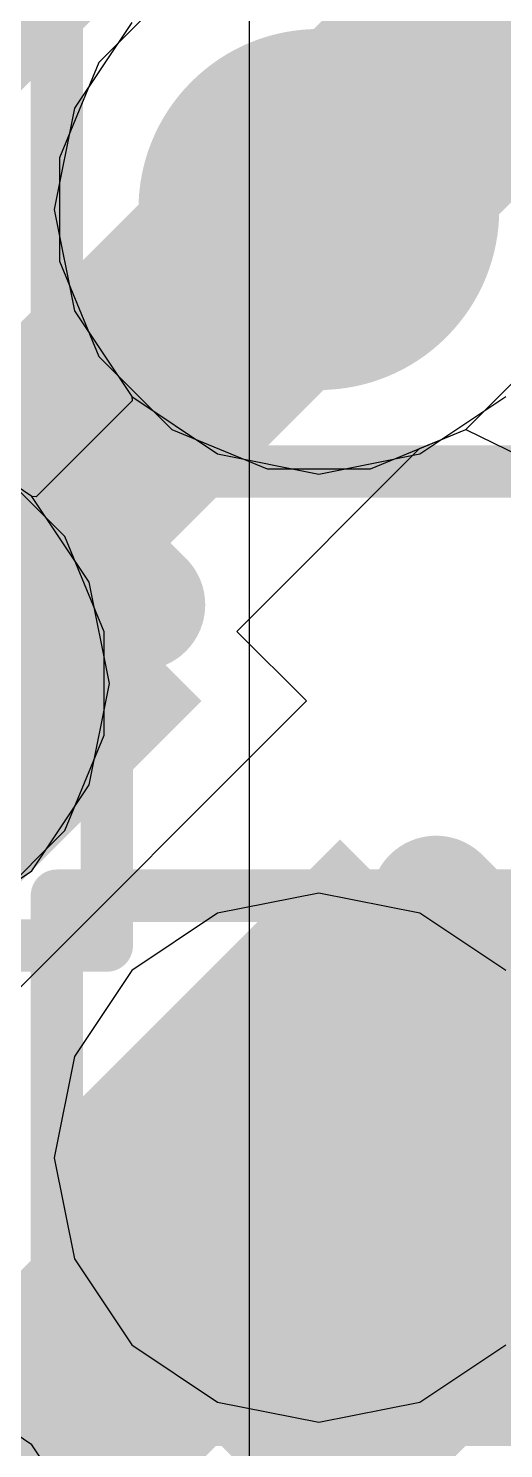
# Model space of a CAD drawing. Header units: inches. Extents: x -6 to 284, y -12 to 154.
# Drawn here: x 58.263 to 58.724, y 6.155 to 7.532 of the extents above; entities that cross this region are included whole.
import ezdxf

# ---------------------------------------------------------------- set-up
doc = ezdxf.new("R2010")
doc.units = ezdxf.units.IN
for name, color, linetype in [('Bottom Layer', 5, 'Continuous'), ('Bottom Overlay', 54, 'Continuous'), ('Bottom Paste', 16, 'Continuous'), ('Bottom Solder', 6, 'Continuous'), ('Drill Drawing', 1, 'Continuous'), ('GND-1', 16, 'Continuous'), ('GND-2', 90, 'Continuous'), ('GND-3', 216, 'Continuous'), ('GND-4', 54, 'Continuous'), ('PWR-1', 156, 'Continuous'), ('PWR-2', 130, 'Continuous'), ('Signal L1', 76, 'Continuous'), ('Signal L2', 6, 'Continuous'), ('Top Layer', 1, 'Continuous'), ('Top Paste', 8, 'Continuous'), ('Top Solder', 216, 'Continuous'), ('Via Holes', 16, 'Continuous')]:
    doc.layers.add(name, color=color, linetype=linetype)

# ---------------------------------------------------------------- blocks, each defined once
blk = doc.blocks.new('BGA_565_15_5_14_4__132')
at = {"layer": 'Top Layer'}
h = blk.add_hatch(color=1, dxfattribs=at)
edge = h.paths.add_edge_path()
edge.add_arc((-1.62500056, 4.22500044), 0.12499848, 0, 360)
h = blk.add_hatch(color=1, dxfattribs=at)
edge = h.paths.add_edge_path()
edge.add_arc((-2.27499926, 3.5749992), 0.12499848, 0, 360)
at = {"layer": 'Top Paste'}
h = blk.add_hatch(color=8, dxfattribs=at)
edge = h.paths.add_edge_path()
edge.add_arc((-1.62500056, 4.22500044), 0.12499848, 0, 360)
h = blk.add_hatch(color=8, dxfattribs=at)
edge = h.paths.add_edge_path()
edge.add_arc((-2.27499926, 3.5749992), 0.12499848, 0, 360)
at = {"layer": 'Top Solder'}
h = blk.add_hatch(color=216, dxfattribs=at)
edge = h.paths.add_edge_path()
edge.add_arc((-1.62500056, 4.22500044), 0.17499838, 0, 360)
h = blk.add_hatch(color=216, dxfattribs=at)
edge = h.paths.add_edge_path()
edge.add_arc((-2.27499926, 3.5749992), 0.17499838, 0, 360)
blk = doc.blocks.new('CAP_0201_B_396')
at = {"layer": 'Bottom Layer'}
for points in [[(-0.44999656, 0.1499997), (-0.14999716, 0.1499997), (-0.14999716, -0.1499997), (-0.44999656, -0.1499997)], [(0.14999716, 0.1499997), (0.44999656, 0.1499997), (0.44999656, -0.1499997), (0.14999716, -0.1499997)]]:
    blk.add_hatch(color=5, dxfattribs=at).paths.add_polyline_path(points)
at = {"layer": 'Bottom Paste'}
for points in [[(-0.44999656, 0.1499997), (-0.14999716, 0.1499997), (-0.14999716, -0.1499997), (-0.44999656, -0.1499997)], [(0.14999716, 0.1499997), (0.44999656, 0.1499997), (0.44999656, -0.1499997), (0.14999716, -0.1499997)]]:
    blk.add_hatch(color=16, dxfattribs=at).paths.add_polyline_path(points)
at = {"layer": 'Bottom Solder'}
for points in [[(-0.50499772, 0.20500086), (-0.094996, 0.20500086), (-0.094996, -0.20500086), (-0.50499772, -0.20500086)], [(0.094996, 0.20500086), (0.50499772, 0.20500086), (0.50499772, -0.20500086), (0.094996, -0.20500086)]]:
    blk.add_hatch(color=6, dxfattribs=at).paths.add_polyline_path(points)
at = {"layer": 'Bottom Overlay'}
for points in [[(-0.2032, 0.2286, 0.127, 0.127, 0), (-0.5334, 0.2286, 0.127, 0.127, 0)], [(-0.5334, 0.2286, 0.127, 0.127, 0), (-0.5334, -0.2286, 0.127, 0.127, 0)], [(0.5334, 0.2286, 0.127, 0.127, 0), (0.2032, 0.2286, 0.127, 0.127, 0)], [(0.5334, 0.2286, 0.127, 0.127, 0), (0.5334, -0.2286, 0.127, 0.127, 0)], [(-0.2032, -0.2286, 0.127, 0.127, 0), (-0.5334, -0.2286, 0.127, 0.127, 0)], [(0.5334, -0.2286, 0.127, 0.127, 0), (0.2032, -0.2286, 0.127, 0.127, 0)]]:
    blk.add_lwpolyline(points, format="xyseb", dxfattribs=at)
for points in [[(-0.5651499999999999, 0.2286, 0.0635, 0.0635, 1), (-0.5016499999999999, 0.2286, 0.0635, 0.0635, 1)], [(-0.5651499999999999, 0.2286, 0.0635, 0.0635, 1), (-0.5016499999999999, 0.2286, 0.0635, 0.0635, 1)], [(-0.23495, 0.2286, 0.0635, 0.0635, 1), (-0.17145, 0.2286, 0.0635, 0.0635, 1)], [(0.17145, 0.2286, 0.0635, 0.0635, 1), (0.23495, 0.2286, 0.0635, 0.0635, 1)], [(0.5016499999999999, 0.2286, 0.0635, 0.0635, 1), (0.5651499999999999, 0.2286, 0.0635, 0.0635, 1)], [(0.5016499999999999, 0.2286, 0.0635, 0.0635, 1), (0.5651499999999999, 0.2286, 0.0635, 0.0635, 1)], [(-0.5651499999999999, -0.2286, 0.0635, 0.0635, 1), (-0.5016499999999999, -0.2286, 0.0635, 0.0635, 1)], [(-0.5651499999999999, -0.2286, 0.0635, 0.0635, 1), (-0.5016499999999999, -0.2286, 0.0635, 0.0635, 1)], [(-0.23495, -0.2286, 0.0635, 0.0635, 1), (-0.17145, -0.2286, 0.0635, 0.0635, 1)], [(0.17145, -0.2286, 0.0635, 0.0635, 1), (0.23495, -0.2286, 0.0635, 0.0635, 1)], [(0.5016499999999999, -0.2286, 0.0635, 0.0635, 1), (0.5651499999999999, -0.2286, 0.0635, 0.0635, 1)], [(0.5016499999999999, -0.2286, 0.0635, 0.0635, 1), (0.5651499999999999, -0.2286, 0.0635, 0.0635, 1)]]:
    blk.add_lwpolyline(points, format="xyseb", close=True, dxfattribs=at)
blk = doc.blocks.new('CAP_0201_B_397')
at = {"layer": 'Bottom Layer'}
for points in [[(-0.44999656, 0.1499997), (-0.14999716, 0.1499997), (-0.14999716, -0.1499997), (-0.44999656, -0.1499997)], [(0.14999716, 0.1499997), (0.44999656, 0.1499997), (0.44999656, -0.1499997), (0.14999716, -0.1499997)]]:
    blk.add_hatch(color=5, dxfattribs=at).paths.add_polyline_path(points)
at = {"layer": 'Bottom Paste'}
for points in [[(-0.44999656, 0.1499997), (-0.14999716, 0.1499997), (-0.14999716, -0.1499997), (-0.44999656, -0.1499997)], [(0.14999716, 0.1499997), (0.44999656, 0.1499997), (0.44999656, -0.1499997), (0.14999716, -0.1499997)]]:
    blk.add_hatch(color=16, dxfattribs=at).paths.add_polyline_path(points)
at = {"layer": 'Bottom Solder'}
for points in [[(-0.50499772, 0.20500086), (-0.094996, 0.20500086), (-0.094996, -0.20500086), (-0.50499772, -0.20500086)], [(0.094996, 0.20500086), (0.50499772, 0.20500086), (0.50499772, -0.20500086), (0.094996, -0.20500086)]]:
    blk.add_hatch(color=6, dxfattribs=at).paths.add_polyline_path(points)
at = {"layer": 'Bottom Overlay'}
for points in [[(-0.5334, 0.2286, 0.127, 0.127, 0), (-0.2032, 0.2286, 0.127, 0.127, 0)], [(-0.5334, -0.2286, 0.127, 0.127, 0), (-0.5334, 0.2286, 0.127, 0.127, 0)], [(0.2032, 0.2286, 0.127, 0.127, 0), (0.5334, 0.2286, 0.127, 0.127, 0)], [(0.5334, -0.2286, 0.127, 0.127, 0), (0.5334, 0.2286, 0.127, 0.127, 0)], [(-0.5334, -0.2286, 0.127, 0.127, 0), (-0.2032, -0.2286, 0.127, 0.127, 0)], [(0.2032, -0.2286, 0.127, 0.127, 0), (0.5334, -0.2286, 0.127, 0.127, 0)]]:
    blk.add_lwpolyline(points, format="xyseb", dxfattribs=at)
for points in [[(-0.5651499999999999, 0.2286, 0.0635, 0.0635, 1), (-0.5016499999999999, 0.2286, 0.0635, 0.0635, 1)], [(-0.5651499999999999, 0.2286, 0.0635, 0.0635, 1), (-0.5016499999999999, 0.2286, 0.0635, 0.0635, 1)], [(-0.23495, 0.2286, 0.0635, 0.0635, 1), (-0.17145, 0.2286, 0.0635, 0.0635, 1)], [(0.17145, 0.2286, 0.0635, 0.0635, 1), (0.23495, 0.2286, 0.0635, 0.0635, 1)], [(0.5016499999999999, 0.2286, 0.0635, 0.0635, 1), (0.5651499999999999, 0.2286, 0.0635, 0.0635, 1)], [(0.5016499999999999, 0.2286, 0.0635, 0.0635, 1), (0.5651499999999999, 0.2286, 0.0635, 0.0635, 1)], [(-0.5651499999999999, -0.2286, 0.0635, 0.0635, 1), (-0.5016499999999999, -0.2286, 0.0635, 0.0635, 1)], [(-0.5651499999999999, -0.2286, 0.0635, 0.0635, 1), (-0.5016499999999999, -0.2286, 0.0635, 0.0635, 1)], [(-0.23495, -0.2286, 0.0635, 0.0635, 1), (-0.17145, -0.2286, 0.0635, 0.0635, 1)], [(0.17145, -0.2286, 0.0635, 0.0635, 1), (0.23495, -0.2286, 0.0635, 0.0635, 1)], [(0.5016499999999999, -0.2286, 0.0635, 0.0635, 1), (0.5651499999999999, -0.2286, 0.0635, 0.0635, 1)], [(0.5016499999999999, -0.2286, 0.0635, 0.0635, 1), (0.5651499999999999, -0.2286, 0.0635, 0.0635, 1)]]:
    blk.add_lwpolyline(points, format="xyseb", close=True, dxfattribs=at)
blk = doc.blocks.new('CAP_0201_B_398')
at = {"layer": 'Bottom Layer'}
for points in [[(-0.44999656, 0.1499997), (-0.14999716, 0.1499997), (-0.14999716, -0.1499997), (-0.44999656, -0.1499997)], [(0.14999716, 0.1499997), (0.44999656, 0.1499997), (0.44999656, -0.1499997), (0.14999716, -0.1499997)]]:
    blk.add_hatch(color=5, dxfattribs=at).paths.add_polyline_path(points)
at = {"layer": 'Bottom Paste'}
for points in [[(-0.44999656, 0.1499997), (-0.14999716, 0.1499997), (-0.14999716, -0.1499997), (-0.44999656, -0.1499997)], [(0.14999716, 0.1499997), (0.44999656, 0.1499997), (0.44999656, -0.1499997), (0.14999716, -0.1499997)]]:
    blk.add_hatch(color=16, dxfattribs=at).paths.add_polyline_path(points)
at = {"layer": 'Bottom Solder'}
for points in [[(-0.50499772, 0.20500086), (-0.094996, 0.20500086), (-0.094996, -0.20500086), (-0.50499772, -0.20500086)], [(0.094996, 0.20500086), (0.50499772, 0.20500086), (0.50499772, -0.20500086), (0.094996, -0.20500086)]]:
    blk.add_hatch(color=6, dxfattribs=at).paths.add_polyline_path(points)
at = {"layer": 'Bottom Overlay'}
for points in [[(-0.2032, 0.2286, 0.127, 0.127, 0), (-0.5334, 0.2286, 0.127, 0.127, 0)], [(-0.5334, 0.2286, 0.127, 0.127, 0), (-0.5334, -0.2286, 0.127, 0.127, 0)], [(0.5334, 0.2286, 0.127, 0.127, 0), (0.2032, 0.2286, 0.127, 0.127, 0)], [(0.5334, 0.2286, 0.127, 0.127, 0), (0.5334, -0.2286, 0.127, 0.127, 0)], [(-0.2032, -0.2286, 0.127, 0.127, 0), (-0.5334, -0.2286, 0.127, 0.127, 0)], [(0.5334, -0.2286, 0.127, 0.127, 0), (0.2032, -0.2286, 0.127, 0.127, 0)]]:
    blk.add_lwpolyline(points, format="xyseb", dxfattribs=at)
for points in [[(-0.5651499999999999, 0.2286, 0.0635, 0.0635, 1), (-0.5016499999999999, 0.2286, 0.0635, 0.0635, 1)], [(-0.5651499999999999, 0.2286, 0.0635, 0.0635, 1), (-0.5016499999999999, 0.2286, 0.0635, 0.0635, 1)], [(-0.23495, 0.2286, 0.0635, 0.0635, 1), (-0.17145, 0.2286, 0.0635, 0.0635, 1)], [(0.17145, 0.2286, 0.0635, 0.0635, 1), (0.23495, 0.2286, 0.0635, 0.0635, 1)], [(0.5016499999999999, 0.2286, 0.0635, 0.0635, 1), (0.5651499999999999, 0.2286, 0.0635, 0.0635, 1)], [(0.5016499999999999, 0.2286, 0.0635, 0.0635, 1), (0.5651499999999999, 0.2286, 0.0635, 0.0635, 1)], [(-0.5651499999999999, -0.2286, 0.0635, 0.0635, 1), (-0.5016499999999999, -0.2286, 0.0635, 0.0635, 1)], [(-0.5651499999999999, -0.2286, 0.0635, 0.0635, 1), (-0.5016499999999999, -0.2286, 0.0635, 0.0635, 1)], [(-0.23495, -0.2286, 0.0635, 0.0635, 1), (-0.17145, -0.2286, 0.0635, 0.0635, 1)], [(0.17145, -0.2286, 0.0635, 0.0635, 1), (0.23495, -0.2286, 0.0635, 0.0635, 1)], [(0.5016499999999999, -0.2286, 0.0635, 0.0635, 1), (0.5651499999999999, -0.2286, 0.0635, 0.0635, 1)], [(0.5016499999999999, -0.2286, 0.0635, 0.0635, 1), (0.5651499999999999, -0.2286, 0.0635, 0.0635, 1)]]:
    blk.add_lwpolyline(points, format="xyseb", close=True, dxfattribs=at)

msp = doc.modelspace()

# ---------------------------------------------------------------- hatches: boundary and pattern name
at = {"layer": 'Bottom Layer'}
h = msp.add_hatch(color=5, dxfattribs=at)
edge = h.paths.add_edge_path()
edge.add_arc((58.54439396, 7.356739159999999), 0.1499997, 0, 360)
h = msp.add_hatch(color=5, dxfattribs=at)
edge = h.paths.add_edge_path()
edge.add_arc((58.54439396, 6.43749792), 0.1499997, 0, 360)
at = {"layer": 'GND-1'}
h = msp.add_hatch(color=16, dxfattribs=at)
edge = h.paths.add_edge_path()
edge.add_arc((58.54439396, 7.356739159999999), 0.1499997, 0, 360)
h = msp.add_hatch(color=16, dxfattribs=at)
edge = h.paths.add_edge_path()
edge.add_arc((58.54439396, 6.43749792), 0.1499997, 0, 360)
at = {"layer": 'GND-2'}
h = msp.add_hatch(color=90, dxfattribs=at)
edge = h.paths.add_edge_path()
edge.add_arc((58.54439396, 7.356739159999999), 0.1499997, 0, 360)
h = msp.add_hatch(color=90, dxfattribs=at)
edge = h.paths.add_edge_path()
edge.add_arc((58.54439396, 6.43749792), 0.1499997, 0, 360)
at = {"layer": 'GND-3'}
h = msp.add_hatch(color=216, dxfattribs=at)
edge = h.paths.add_edge_path()
edge.add_arc((58.54439396, 7.356739159999999), 0.1499997, 0, 360)
h = msp.add_hatch(color=216, dxfattribs=at)
edge = h.paths.add_edge_path()
edge.add_arc((58.54439396, 6.43749792), 0.1499997, 0, 360)
at = {"layer": 'GND-4'}
h = msp.add_hatch(color=54, dxfattribs=at)
edge = h.paths.add_edge_path()
edge.add_arc((58.54439396, 7.356739159999999), 0.1499997, 0, 360)
h = msp.add_hatch(color=54, dxfattribs=at)
edge = h.paths.add_edge_path()
edge.add_arc((58.54439396, 6.43749792), 0.1499997, 0, 360)
at = {"layer": 'PWR-1'}
h = msp.add_hatch(color=156, dxfattribs=at)
edge = h.paths.add_edge_path()
edge.add_arc((58.54439396, 7.356739159999999), 0.1499997, 0, 360)
h = msp.add_hatch(color=156, dxfattribs=at)
edge = h.paths.add_edge_path()
edge.add_arc((58.54439396, 6.43749792), 0.1499997, 0, 360)
at = {"layer": 'PWR-2'}
h = msp.add_hatch(color=130, dxfattribs=at)
edge = h.paths.add_edge_path()
edge.add_arc((58.54439396, 7.356739159999999), 0.1499997, 0, 360)
h = msp.add_hatch(color=130, dxfattribs=at)
edge = h.paths.add_edge_path()
edge.add_arc((58.54439396, 6.43749792), 0.1499997, 0, 360)
at = {"layer": 'Signal L1'}
h = msp.add_hatch(color=76, dxfattribs=at)
edge = h.paths.add_edge_path()
edge.add_arc((58.54439396, 7.356739159999999), 0.1499997, 0, 360)
h = msp.add_hatch(color=76, dxfattribs=at)
edge = h.paths.add_edge_path()
edge.add_arc((58.54439396, 6.43749792), 0.1499997, 0, 360)
at = {"layer": 'Signal L2'}
h = msp.add_hatch(color=6, dxfattribs=at)
edge = h.paths.add_edge_path()
edge.add_arc((58.54439396, 7.356739159999999), 0.1499997, 0, 360)
h = msp.add_hatch(color=6, dxfattribs=at)
edge = h.paths.add_edge_path()
edge.add_arc((58.54439396, 6.43749792), 0.1499997, 0, 360)
at = {"layer": 'Top Layer'}
h = msp.add_hatch(color=1, dxfattribs=at)
edge = h.paths.add_edge_path()
edge.add_arc((58.54439396, 7.356739159999999), 0.1499997, 0, 360)
h = msp.add_hatch(color=1, dxfattribs=at)
edge = h.paths.add_edge_path()
edge.add_arc((58.54439396, 6.43749792), 0.1499997, 0, 360)
at = {"layer": 'Via Holes'}
h = msp.add_hatch(color=7, dxfattribs=at)
edge = h.paths.add_edge_path()
edge.add_arc((58.54439396, 7.356739159999999), 0.07499858, 0, 360)
h = msp.add_hatch(color=7, dxfattribs=at)
edge = h.paths.add_edge_path()
edge.add_arc((58.54439396, 6.43749792), 0.07499858, 0, 360)

# ---------------------------------------------------------------- linework, layer by layer
at = {"layer": 'Bottom Layer'}
for p, q in [((58.64220428, 7.124923519999999), (58.68691081999999, 7.143442659999999)), ((58.68691081999999, 7.143442659999999), (58.77134295999999, 7.102147339999999)), ((58.46502404, 6.947743279999999), (58.64220428, 7.124923519999999)), ((58.53244326, 6.880324059999999), (58.46502404, 6.947743279999999)), ((58.14070667999999, 6.488587480000001), (58.53244326, 6.880324059999999))]:
    msp.add_line(p, q, dxfattribs=at)
msp.add_lwpolyline([(58.15886005999999, 6.971200179999999, 0.2032, 0.2032, 0), (59.00401712, 7.81635724, 0.2032, 0.2032, 0)], format="xyseb", dxfattribs=at)
at = {"layer": 'Drill Drawing'}
for points in [[(58.29039396, 7.102739159999999, 0.0508, 0.0508, 0), (58.29039396, 7.61073916, 0.0508, 0.0508, 0)], [(57.83077588, 7.151116, 0.0508, 0.0508, 0), (58.33877588, 7.151116, 0.0508, 0.0508, 0)], [(58.33877588, 6.643115999999999, 0.0508, 0.0508, 0), (58.33877588, 7.151116, 0.0508, 0.0508, 0)], [(58.29039396, 7.102739159999999, 0.0508, 0.0508, 0), (58.79839396, 7.102739159999999, 0.0508, 0.0508, 0)], [(58.29039396, 6.691497919999999, 0.0508, 0.0508, 0), (58.79839396, 6.691497919999999, 0.0508, 0.0508, 0)], [(58.29039396, 6.18349792, 0.0508, 0.0508, 0), (58.29039396, 6.691497919999999, 0.0508, 0.0508, 0)], [(57.83077588, 6.643115999999999, 0.0508, 0.0508, 0), (58.33877588, 6.643115999999999, 0.0508, 0.0508, 0)], [(57.83077333999999, 6.2318773, 0.0508, 0.0508, 0), (58.33877334, 6.2318773, 0.0508, 0.0508, 0)], [(58.33877334, 5.7238773, 0.0508, 0.0508, 0), (58.33877334, 6.2318773, 0.0508, 0.0508, 0)], [(58.29039396, 6.18349792, 0.0508, 0.0508, 0), (58.79839396, 6.18349792, 0.0508, 0.0508, 0)]]:
    msp.add_lwpolyline(points, format="xyseb", dxfattribs=at)
for points in [[(58.32607588, 7.151116, 0.0254, 0.0254, 1), (58.35147588, 7.151116, 0.0254, 0.0254, 1)], [(58.32607588, 7.151116, 0.0254, 0.0254, 1), (58.35147588, 7.151116, 0.0254, 0.0254, 1)], [(58.27769395999999, 7.102739159999999, 0.0254, 0.0254, 1), (58.30309396, 7.102739159999999, 0.0254, 0.0254, 1)], [(58.27769395999999, 7.102739159999999, 0.0254, 0.0254, 1), (58.30309396, 7.102739159999999, 0.0254, 0.0254, 1)], [(58.27769395999999, 6.691497919999999, 0.0254, 0.0254, 1), (58.30309396, 6.691497919999999, 0.0254, 0.0254, 1)], [(58.27769395999999, 6.691497919999999, 0.0254, 0.0254, 1), (58.30309396, 6.691497919999999, 0.0254, 0.0254, 1)], [(58.32607588, 6.643115999999999, 0.0254, 0.0254, 1), (58.35147588, 6.643115999999999, 0.0254, 0.0254, 1)], [(58.32607588, 6.643115999999999, 0.0254, 0.0254, 1), (58.35147588, 6.643115999999999, 0.0254, 0.0254, 1)], [(58.32607334, 6.2318773, 0.0254, 0.0254, 1), (58.35147334, 6.2318773, 0.0254, 0.0254, 1)], [(58.32607334, 6.2318773, 0.0254, 0.0254, 1), (58.35147334, 6.2318773, 0.0254, 0.0254, 1)], [(58.27769395999999, 6.18349792, 0.0254, 0.0254, 1), (58.30309396, 6.18349792, 0.0254, 0.0254, 1)], [(58.27769395999999, 6.18349792, 0.0254, 0.0254, 1), (58.30309396, 6.18349792, 0.0254, 0.0254, 1)]]:
    msp.add_lwpolyline(points, format="xyseb", close=True, dxfattribs=at)
at = {"layer": 'GND-1'}
for p, q in [((58.40187456, 7.570035659999999), (58.33109746, 7.49925856)), ((58.33109746, 7.49925856), (58.29279425999999, 7.40678478)), ((58.29279425999999, 7.40678478), (58.29279425999999, 7.306693539999999)), ((58.29279425999999, 7.306693539999999), (58.33109746, 7.21421976)), ((58.33109746, 7.21421976), (58.40187456, 7.143442659999999)), ((58.68691335999999, 7.143442659999999), (58.75769045999999, 7.21421976)), ((58.40187456, 7.143442659999999), (58.49434833999999, 7.105139459999999)), ((58.59443958, 7.105139459999999), (58.68691335999999, 7.143442659999999)), ((58.29807237999999, 7.039635399999999), (58.22729527999999, 7.1104125)), ((58.49434833999999, 7.105139459999999), (58.59443958, 7.105139459999999)), ((58.33637558, 6.947161619999999), (58.29807237999999, 7.039635399999999)), ((58.33637558, 6.84707038), (58.33637558, 6.947161619999999)), ((58.29807237999999, 6.7545966), (58.33637558, 6.84707038)), ((58.22729527999999, 6.683819499999999), (58.29807237999999, 6.7545966))]:
    msp.add_line(p, q, dxfattribs=at)
at = {"layer": 'GND-2'}
for p, q in [((58.40187456, 7.570035659999999), (58.33109746, 7.49925856)), ((58.33109746, 7.49925856), (58.29279425999999, 7.40678478)), ((58.29279425999999, 7.40678478), (58.29279425999999, 7.306693539999999)), ((58.29279425999999, 7.306693539999999), (58.33109746, 7.21421976)), ((58.33109746, 7.21421976), (58.40187456, 7.143442659999999)), ((58.68691335999999, 7.143442659999999), (58.75769045999999, 7.21421976)), ((58.40187456, 7.143442659999999), (58.49434833999999, 7.105139459999999)), ((58.59443958, 7.105139459999999), (58.68691335999999, 7.143442659999999)), ((58.29807237999999, 7.039635399999999), (58.22729527999999, 7.1104125)), ((58.49434833999999, 7.105139459999999), (58.59443958, 7.105139459999999)), ((58.33637558, 6.947161619999999), (58.29807237999999, 7.039635399999999)), ((58.33637558, 6.84707038), (58.33637558, 6.947161619999999)), ((58.29807237999999, 6.7545966), (58.33637558, 6.84707038)), ((58.22729527999999, 6.683819499999999), (58.29807237999999, 6.7545966))]:
    msp.add_line(p, q, dxfattribs=at)
at = {"layer": 'GND-3'}
for p, q in [((58.40187456, 7.570035659999999), (58.33109746, 7.49925856)), ((58.33109746, 7.49925856), (58.29279425999999, 7.40678478)), ((58.29279425999999, 7.40678478), (58.29279425999999, 7.306693539999999)), ((58.29279425999999, 7.306693539999999), (58.33109746, 7.21421976)), ((58.33109746, 7.21421976), (58.40187456, 7.143442659999999)), ((58.68691335999999, 7.143442659999999), (58.75769045999999, 7.21421976)), ((58.40187456, 7.143442659999999), (58.49434833999999, 7.105139459999999)), ((58.59443958, 7.105139459999999), (58.68691335999999, 7.143442659999999)), ((58.29807237999999, 7.039635399999999), (58.22729527999999, 7.1104125)), ((58.49434833999999, 7.105139459999999), (58.59443958, 7.105139459999999)), ((58.33637558, 6.947161619999999), (58.29807237999999, 7.039635399999999)), ((58.33637558, 6.84707038), (58.33637558, 6.947161619999999)), ((58.29807237999999, 6.7545966), (58.33637558, 6.84707038)), ((58.22729527999999, 6.683819499999999), (58.29807237999999, 6.7545966))]:
    msp.add_line(p, q, dxfattribs=at)
at = {"layer": 'GND-4'}
for p, q in [((58.40187456, 7.570035659999999), (58.33109746, 7.49925856)), ((58.33109746, 7.49925856), (58.29279425999999, 7.40678478)), ((58.29279425999999, 7.40678478), (58.29279425999999, 7.306693539999999)), ((58.29279425999999, 7.306693539999999), (58.33109746, 7.21421976)), ((58.33109746, 7.21421976), (58.40187456, 7.143442659999999)), ((58.68691335999999, 7.143442659999999), (58.75769045999999, 7.21421976)), ((58.40187456, 7.143442659999999), (58.49434833999999, 7.105139459999999)), ((58.59443958, 7.105139459999999), (58.68691335999999, 7.143442659999999)), ((58.29807237999999, 7.039635399999999), (58.22729527999999, 7.1104125)), ((58.49434833999999, 7.105139459999999), (58.59443958, 7.105139459999999)), ((58.33637558, 6.947161619999999), (58.29807237999999, 7.039635399999999)), ((58.33637558, 6.84707038), (58.33637558, 6.947161619999999)), ((58.29807237999999, 6.7545966), (58.33637558, 6.84707038)), ((58.22729527999999, 6.683819499999999), (58.29807237999999, 6.7545966))]:
    msp.add_line(p, q, dxfattribs=at)
at = {"layer": 'PWR-1'}
for p, q in [((58.54439396, 6.69402776), (58.44622549999999, 6.67450024)), ((58.64256242, 6.67450024), (58.54439396, 6.69402776)), ((58.44622549999999, 6.67450024), (58.36299986, 6.61889202)), ((58.72578806, 6.61889202), (58.64256242, 6.67450024)), ((58.36299986, 6.61889202), (58.30739163999999, 6.535666379999999)), ((58.30739163999999, 6.535666379999999), (58.28786411999999, 6.43749792)), ((58.28786411999999, 6.43749792), (58.30739163999999, 6.339329459999999)), ((58.30739163999999, 6.339329459999999), (58.36299986, 6.25610382)), ((58.36299986, 6.25610382), (58.44622549999999, 6.2004956)), ((58.64256242, 6.2004956), (58.72578806, 6.25610382)), ((58.26616744, 6.1592714), (58.18294179999999, 6.21487962)), ((58.44622549999999, 6.2004956), (58.54439396, 6.18096808)), ((58.54439396, 6.18096808), (58.64256242, 6.2004956)), ((58.32177565999999, 6.07604576), (58.26616744, 6.1592714))]:
    msp.add_line(p, q, dxfattribs=at)
at = {"layer": 'PWR-2'}
for p, q in [((58.36299986, 7.53813326), (58.30739163999999, 7.454907619999999)), ((58.30739163999999, 7.454907619999999), (58.28786411999999, 7.356739159999999)), ((58.28786411999999, 7.356739159999999), (58.30739163999999, 7.258570699999999)), ((58.30739163999999, 7.258570699999999), (58.36299986, 7.17534506)), ((58.36299986, 7.17534506), (58.44622549999999, 7.11973684)), ((58.64256242, 7.11973684), (58.72578806, 7.17534506)), ((58.26616997999999, 7.0785101), (58.18294433999999, 7.134118319999999)), ((58.44622549999999, 7.11973684), (58.54439396, 7.100209319999999)), ((58.54439396, 7.100209319999999), (58.64256242, 7.11973684)), ((58.3217782, 6.99528446), (58.26616997999999, 7.0785101)), ((58.34130572, 6.897116), (58.3217782, 6.99528446)), ((58.3217782, 6.798947539999999), (58.34130572, 6.897116)), ((58.26616997999999, 6.715721899999999), (58.3217782, 6.798947539999999)), ((58.18294433999999, 6.660113679999999), (58.26616997999999, 6.715721899999999)), ((58.54439396, 6.69402776), (58.44622549999999, 6.67450024)), ((58.64256242, 6.67450024), (58.54439396, 6.69402776)), ((58.44622549999999, 6.67450024), (58.36299986, 6.61889202)), ((58.72578806, 6.61889202), (58.64256242, 6.67450024)), ((58.36299986, 6.61889202), (58.30739163999999, 6.535666379999999)), ((58.30739163999999, 6.535666379999999), (58.28786411999999, 6.43749792)), ((58.28786411999999, 6.43749792), (58.30739163999999, 6.339329459999999)), ((58.30739163999999, 6.339329459999999), (58.36299986, 6.25610382)), ((58.36299986, 6.25610382), (58.44622549999999, 6.2004956)), ((58.64256242, 6.2004956), (58.72578806, 6.25610382)), ((58.26616744, 6.1592714), (58.18294179999999, 6.21487962)), ((58.44622549999999, 6.2004956), (58.54439396, 6.18096808)), ((58.54439396, 6.18096808), (58.64256242, 6.2004956)), ((58.32177565999999, 6.07604576), (58.26616744, 6.1592714))]:
    msp.add_line(p, q, dxfattribs=at)
at = {"layer": 'Signal L2'}
for p, q in [((58.36299986, 7.53813326), (58.30739163999999, 7.454907619999999)), ((58.30739163999999, 7.454907619999999), (58.28786411999999, 7.356739159999999)), ((58.28786411999999, 7.356739159999999), (58.30739163999999, 7.258570699999999)), ((58.30739163999999, 7.258570699999999), (58.36299732, 7.1753476)), ((58.36299732, 7.1753476), (58.36340625999999, 7.171212479999999)), ((58.36340625999999, 7.171212479999999), (58.27029748, 7.0781037)), ((58.26616744, 7.078512639999999), (58.18294433999999, 7.134118319999999)), ((58.27029748, 7.0781037), (58.26616744, 7.078512639999999))]:
    msp.add_line(p, q, dxfattribs=at)
at = {"layer": 'Top Layer'}
msp.add_line((58.47692393999999, 13.87373146), (58.47692393999999, 2.89991038), dxfattribs=at)
for points in [[(58.5443965, 7.356739159999999, 0.254, 0.254, 0), (59.00401712, 7.81635724, 0.254, 0.254, 0)], [(58.08477588, 6.89711854, 0.254, 0.254, 0), (58.5443965, 7.35673662, 0.254, 0.254, 0)], [(58.08487494, 5.977831579999999, 0.254, 0.254, 0), (58.54449555999999, 6.437452199999999, 0.254, 0.254, 0)]]:
    msp.add_lwpolyline(points, format="xyseb", dxfattribs=at)
for points in [[(58.4808965, 7.356739159999999, 0.127, 0.127, 1), (58.6078965, 7.356739159999999, 0.127, 0.127, 1)], [(58.4808965, 7.35673662, 0.127, 0.127, 1), (58.6078965, 7.35673662, 0.127, 0.127, 1)], [(58.48099556, 6.437452199999999, 0.127, 0.127, 1), (58.60799555999999, 6.437452199999999, 0.127, 0.127, 1)]]:
    msp.add_lwpolyline(points, format="xyseb", close=True, dxfattribs=at)

# ---------------------------------------------------------------- block references
for name, p, rotation in [('BGA_565_15_5_14_4__132', (54.40792014, 8.2759296), 225), ('CAP_0201_B_397', (57.93352396, 7.99428424), 315), ('CAP_0201_B_398', (58.35283732, 6.66819342), 135), ('CAP_0201_B_396', (57.76902594, 6.11250746), 135)]:
    msp.add_blockref(name, p, dxfattribs=dict(rotation=rotation))

doc.saveas('drawing.dxf')
